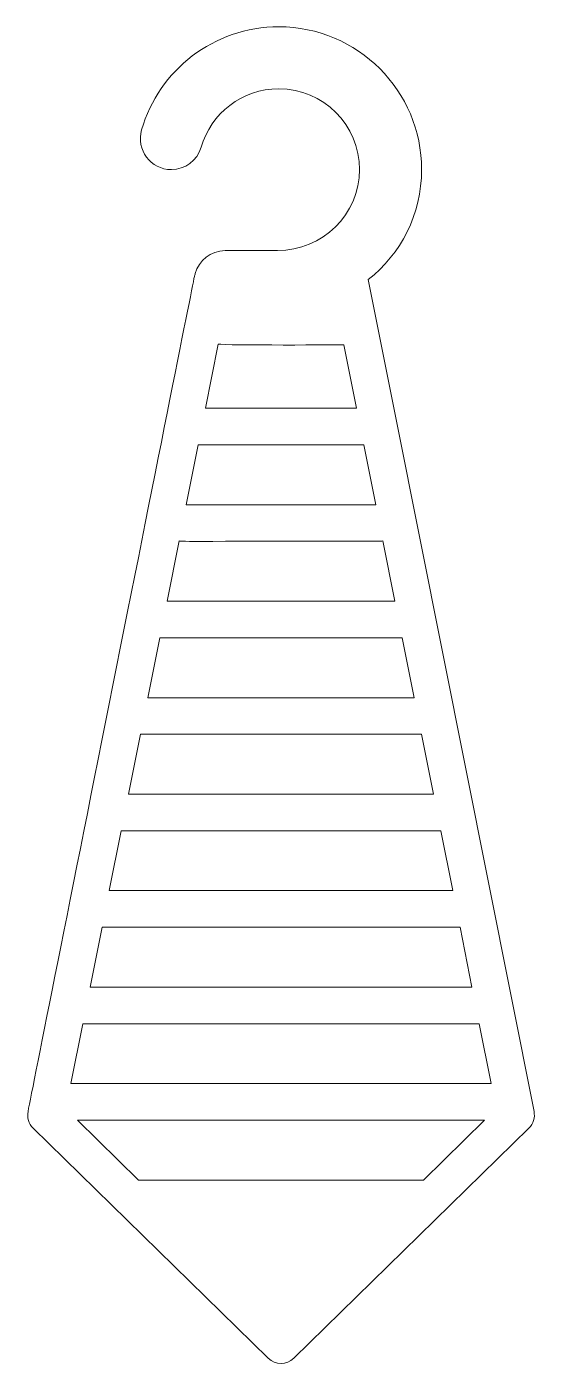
# Model space of a CAD drawing. Header units: inches. Extents: x 47.9 to 53.7, y -15.1 to 0.1.
import ezdxf

# ---------------------------------------------------------------- set-up
doc = ezdxf.new("R2010")
doc.units = ezdxf.units.IN
doc.header["$MEASUREMENT"] = 0
doc.layers.add('_U+0421_U+043B_U+043E_U+0439 1', color=7, linetype='Continuous')

msp = doc.modelspace()

# ---------------------------------------------------------------- linework, layer by layer
at = {"layer": '_U+0421_U+043B_U+043E_U+0439 1', "color": 1, "lineweight": 9, "true_color": 0xff0000}
for points in [[(51.918, -5.334), (49.763, -5.334), (49.898, -4.653), (51.782, -4.653), (51.918, -5.334)], [(49.461, -6.848), (52.22, -6.848), (52.356, -7.529), (49.325, -7.529), (49.461, -6.848)], [(49.242, -7.946), (52.439, -7.946), (52.575, -8.627), (49.106, -8.627), (49.242, -7.946)], [(52.658, -9.043), (52.794, -9.724), (48.887, -9.724), (49.023, -9.043), (52.658, -9.043)], [(48.804, -10.141), (52.877, -10.141), (53.012, -10.822), (48.668, -10.822), (48.804, -10.141)], [(48.45, -11.92), (48.585, -11.239), (53.095, -11.239), (53.231, -11.92), (48.45, -11.92)], [(52.461, -13.017), (49.22, -13.017), (48.524, -12.336), (53.156, -12.336), (52.461, -13.017)]]:
    msp.add_lwpolyline(points, dxfattribs=at)
for points, knots in [([(53.719, -12.236), (53.719, -12.236), (52.157, -4.403), (52.157, -4.403), (52.157, -4.403), (52.157, -4.402), (52.157, -4.402), (52.157, -4.402), (51.833, -2.773), (51.833, -2.773), (52.203, -2.482), (52.44, -2.033), (52.44, -1.521), (52.44, -0.623), (51.713, 0.104), (50.815, 0.104), (50.075, 0.104), (49.451, -0.391), (49.255, -1.067), (49.189, -1.294), (49.357, -1.521), (49.593, -1.521), (49.75, -1.521), (49.888, -1.418), (49.931, -1.267), (50.042, -0.883), (50.396, -0.601), (50.815, -0.601), (51.323, -0.601), (51.735, -1.014), (51.735, -1.521), (51.735, -2.028), (51.309, -2.443), (50.802, -2.443), (50.802, -2.443), (50.204, -2.443), (50.204, -2.443), (50.041, -2.443), (49.905, -2.554), (49.865, -2.704), (49.861, -2.715), (49.858, -2.726), (49.855, -2.738), (49.78, -3.115), (48.09, -11.592), (47.962, -12.236), (47.948, -12.305), (47.97, -12.376), (48.02, -12.426), (48.02, -12.426), (50.695, -15.045), (50.695, -15.045), (50.776, -15.124), (50.905, -15.124), (50.986, -15.045), (50.986, -15.045), (53.661, -12.426), (53.661, -12.426), (53.711, -12.376), (53.733, -12.305), (53.719, -12.236)], [0, 0, 0, 0, 1, 1, 1, 2, 2, 2, 3, 3, 3, 4, 4, 4, 5, 5, 5, 6, 6, 6, 7, 7, 7, 8, 8, 8, 9, 9, 9, 10, 10, 10, 11, 11, 11, 12, 12, 12, 13, 13, 13, 14, 14, 14, 15, 15, 15, 16, 16, 16, 17, 17, 17, 18, 18, 18, 19, 19, 19, 20, 20, 20, 20]), ([(51.555, -3.515), (51.555, -3.515), (51.699, -4.236), (51.699, -4.236), (51.699, -4.236), (49.981, -4.236), (49.981, -4.236), (49.981, -4.236), (50.127, -3.506), (50.127, -3.506), (50.196, -3.522), (51.555, -3.515), (51.555, -3.515)], [0, 0, 0, 0, 1, 1, 1, 2, 2, 2, 3, 3, 3, 4, 4, 4, 4]), ([(49.681, -5.745), (49.726, -5.755), (49.595, -5.748), (51.953, -5.75), (51.969, -5.75), (51.985, -5.748), (52, -5.745), (52, -5.745), (52.137, -6.431), (52.137, -6.431), (52.137, -6.431), (49.544, -6.431), (49.544, -6.431), (49.544, -6.431), (49.681, -5.745), (49.681, -5.745)], [0, 0, 0, 0, 1, 1, 1, 2, 2, 2, 3, 3, 3, 4, 4, 4, 5, 5, 5, 5])]:
    msp.add_open_spline(points, degree=3, knots=knots, dxfattribs=at)

doc.saveas('drawing.dxf')
